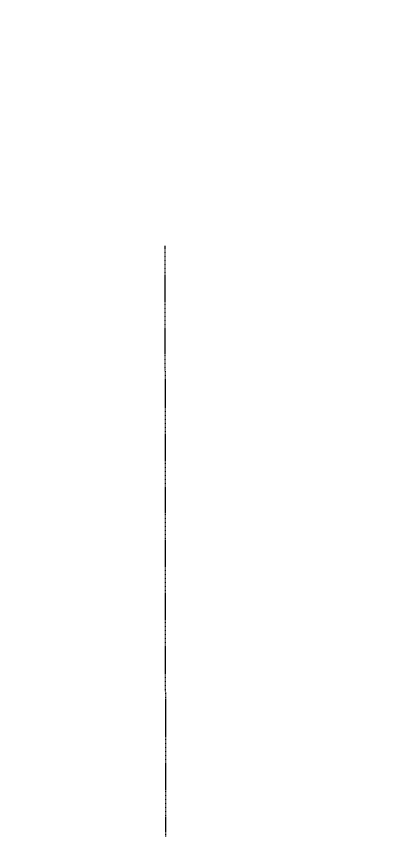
# Model space of a CAD drawing. Header units: inches. Extents: x -1559 to 1959, y 9767 to 12269.
# Drawn here: x -155.5 to -59.7, y 9979.3 to 10183.9 of the extents above; entities that cross this region are included whole.
import ezdxf

# ---------------------------------------------------------------- set-up
doc = ezdxf.new("R2010")
doc.units = ezdxf.units.IN
doc.header["$MEASUREMENT"] = 0
doc.linetypes.add('Double Dash 3_8_', pattern=[1, 0.375, -0.125, 0.125, -0.125, 0.125, -0.125])
for name, color, linetype, lineweight in [('0-1', 7, 'Continuous', 5), ('0-3', 250, 'Double Dash 3_8_', 15), ('C-PROP-LINE-1', 250, 'Double Dash 3_8_', 15), ('G-ANNO-LEGN', 5, 'Continuous', 9)]:
    doc.layers.add(name, color=color, linetype=linetype, lineweight=lineweight)
doc.styles.add('Arial_1', font='arial.ttf', dxfattribs={"height": 67.5})

# ---------------------------------------------------------------- blocks, each defined once
blk = doc.blocks.new('Family - ___-1878357-KEY PLAN - 3RD FLOOR')
at = {"layer": 'C-PROP-LINE-1'}
for p, q in [((-3989.42, 12089.69), (-3987.26, 10009.09)), ((-3987.26, 10009.09), (-3987.23, 9980.19)), ((-3987.23, 9980.19), (-3987.01, 9767.34))]:
    blk.add_line(p, q, dxfattribs=at)
blk = doc.blocks.new('CTR - 1st Phase - Shell_rvt-1-KEY PLAN - 3RD FLOOR')
at = {"layer": '0-3'}
blk.add_blockref('Family - ___-1878357-KEY PLAN - 3RD FLOOR', (0, 0), dxfattribs=at)

msp = doc.modelspace()

# ---------------------------------------------------------------- block references
at = {"layer": '0-1'}
msp.add_blockref('CTR - 1st Phase - Shell_rvt-1-KEY PLAN - 3RD FLOOR', (3869.27, 0), dxfattribs=at)

# ---------------------------------------------------------------- next in the draw order: texts
at = {"layer": 'G-ANNO-LEGN', "insert": (-1366.39, 10210.62), "char_height": 67.5, "width": 1299.099, "attachment_point": 1, "line_spacing_factor": 0.941778, "style": 'Arial_1', "bg_fill": 3, "box_fill_scale": 1.25, "bg_fill_color": 256, "bg_fill_true_color": 13158600, "bg_fill_transparency": 0}
msp.add_mtext('STUDIO C - ADA TYPE B', dxfattribs=at)

doc.saveas('drawing.dxf')
